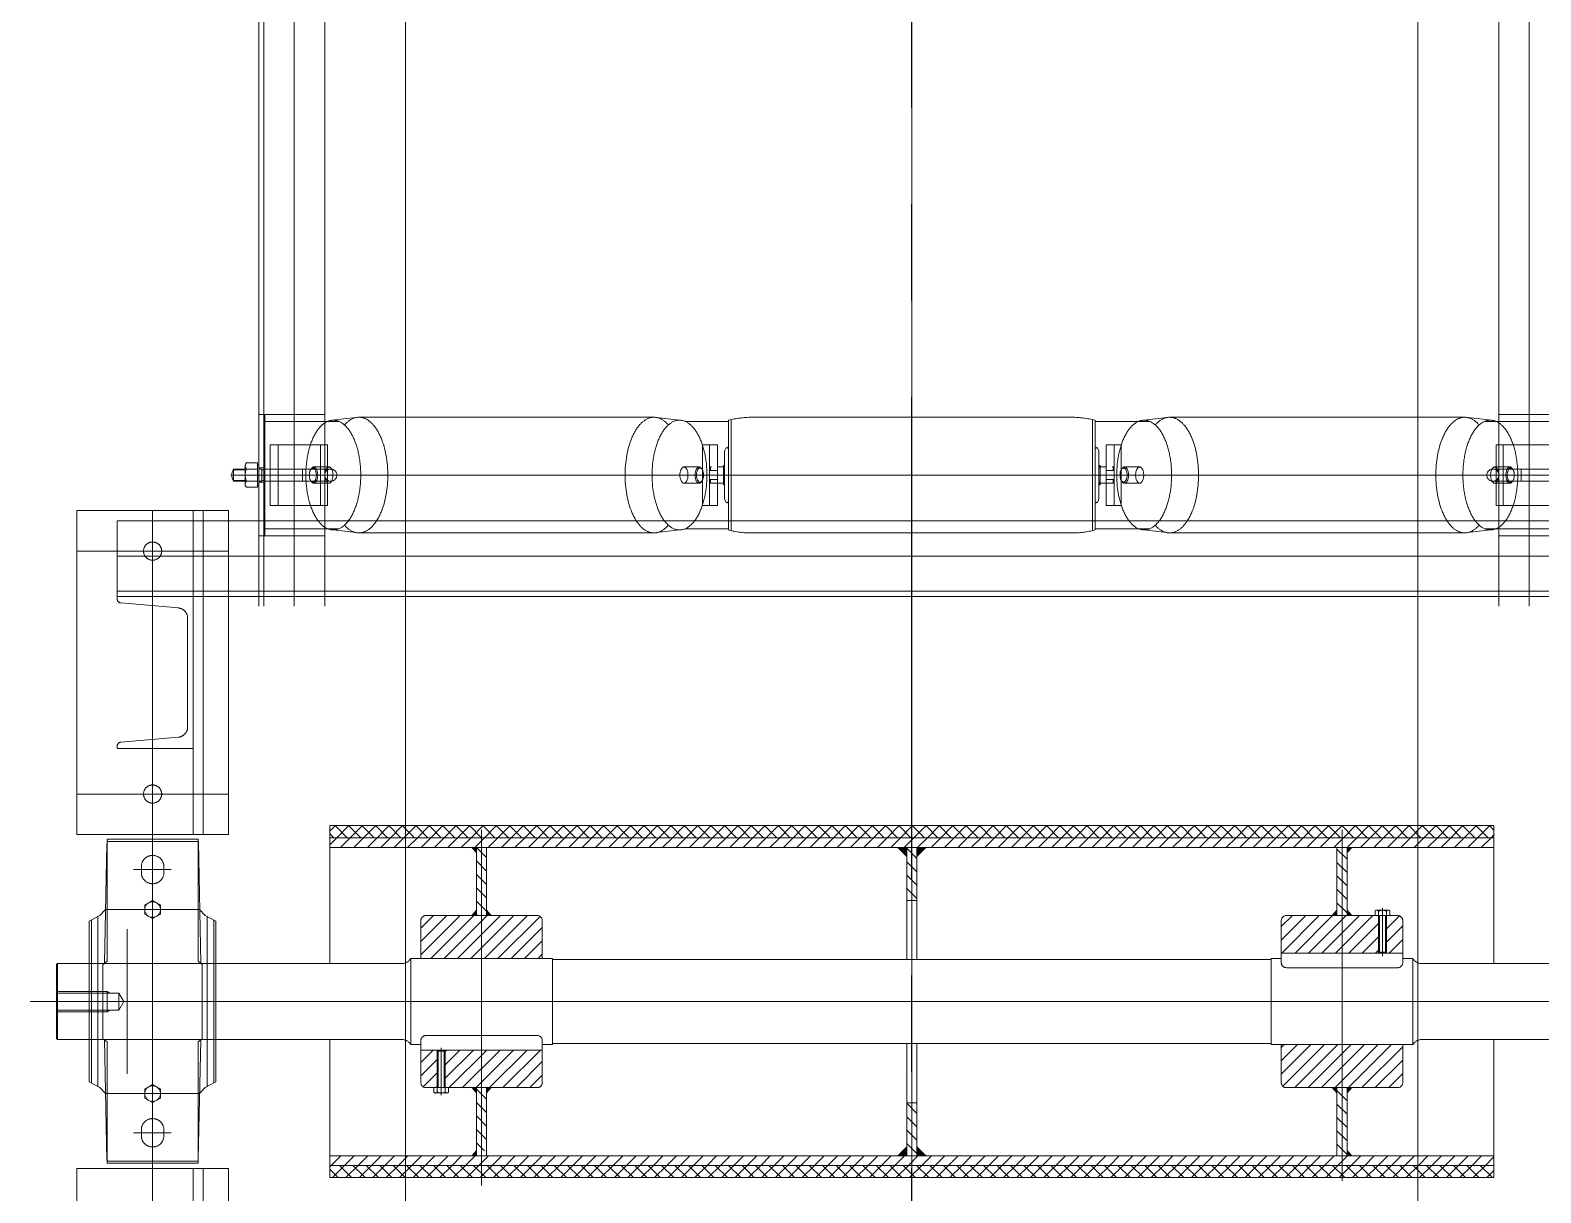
# Model space of a CAD drawing. Header units: millimetres. Extents: x -243837 to -5443, y 40 to 285140.
# Drawn here: x -108881 to -107389, y 79777 to 80926 of the extents above; entities that cross this region are included whole.
import ezdxf

# ---------------------------------------------------------------- set-up
doc = ezdxf.new("R2010")
doc.units = ezdxf.units.MM
doc.linetypes.add('CENTER', pattern=[50.8, 31.75, -6.35, 6.35, -6.35])
doc.linetypes.add('PHANTOM', pattern=[63.5, 31.75, -6.35, 6.35, -6.35, 6.35, -6.35])
for name, color, linetype, lineweight in [('CEN', 1, 'CENTER', 9), ('PHANTAM', 21, 'PHANTOM', 0), ('R-OBJECT', 2, 'Continuous', 20)]:
    doc.layers.add(name, color=color, linetype=linetype, lineweight=lineweight)
pattern_1 = [(315, (18002.375, 2771.196), (6.629126, 6.629126), [])]
pattern_2 = [(225, (21981.22, 2771.196), (6.629126, -6.629126), [])]

# ---------------------------------------------------------------- blocks, each defined once
blk = doc.blocks.new('VXCVXCVXCVCXV')
at = {"layer": 'PHANTAM', "ltscale": 200}
h = blk.add_hatch(dxfattribs=at)
h.set_pattern_fill('ANSI31', color=256, scale=4, angle=90, style=0)
h.set_pattern_definition([(225, (-99560.1554, -51181.90893), (-0.3535533906, 0.3535533906), [])])
h.paths.add_polyline_path([(-186, 1260.4), (-184.9, 1260.4), (-184.9, 1262.9), (-186, 1262.9)])
h.paths.add_polyline_path([(-186, 1277.1), (-184.9, 1277.1), (-184.9, 1279.5), (-186, 1279.5)])
h = blk.add_hatch(dxfattribs=at)
h.set_pattern_fill('ANSI31', color=256, scale=4, angle=90, style=0)
h.set_pattern_definition([(225, (-99560.1554, -51231.90893), (-0.3535533906, 0.3535533906), [])])
h.paths.add_polyline_path([(186, 1260.4), (184.9, 1260.4), (184.9, 1262.9), (186, 1262.9)])
h.paths.add_polyline_path([(186, 1277.1), (184.9, 1277.1), (184.9, 1279.5), (186, 1279.5)])
h = blk.add_hatch(dxfattribs=at)
h.set_pattern_fill('ANSI37', color=256, scale=75, angle=180)
h.set_pattern_definition([(225, (21981.22, 2771.196), (6.629126, -6.629126), []), (315, (21981.22, 2771.196), (6.629126, 6.629126), [])])
h.paths.add_polyline_path([(0, 911.8), (575, 911.8), (575, 923.8), (0, 923.8)])
h.paths.add_polyline_path([(0, 911.8), (0, 923.8), (-575, 923.8), (-575, 911.8)])
h.paths.add_polyline_path([(-425, 576.1), (0, 576.1), (0, 588.1), (-425, 588.1)])
h.paths.add_polyline_path([(-575, 576.1), (-425, 576.1), (-425, 588.1), (-575, 588.1)])
h.paths.add_polyline_path([(0, 576.1), (164.6, 576.1), (164.6, 588.1), (155.6, 588.1), (0, 588.1)])
h.paths.add_polyline_path([(164.6, 576.1), (183.8, 576.1), (425, 576.1), (425, 588.1), (164.6, 588.1)])
h.paths.add_polyline_path([(425, 576.1), (575, 576.1), (575, 588.1), (425, 588.1)])
h = blk.add_hatch(dxfattribs=at)
h.set_pattern_fill('ANSI31', color=256, scale=75, angle=180)
h.set_pattern_definition(pattern_2)
h.paths.add_polyline_path([(0, 588.1), (425, 588.1), (425, 597.6), (0, 597.6)])
h.paths.add_polyline_path([(425, 588.1), (575, 588.1), (575, 597.6), (425, 597.6)])
h.paths.add_polyline_path([(-425, 588.1), (0, 588.1), (0, 597.6), (-425, 597.6)])
h.paths.add_polyline_path([(-575, 588.1), (-425, 588.1), (-425, 597.6), (-575, 597.6)])
h.paths.add_polyline_path([(-575, 902.2), (-425, 902.2), (-425, 911.8), (-575, 911.8)])
h.paths.add_polyline_path([(-425, 902.2), (0, 902.2), (0, 911.8), (-425, 911.8)])
h.paths.add_polyline_path([(0, 902.2), (425, 902.2), (425, 911.8), (0, 911.8)])
h.paths.add_polyline_path([(425, 902.2), (575, 902.2), (575, 911.8), (425, 911.8)])
h = blk.add_hatch(dxfattribs=at)
h.set_pattern_fill('ANSI31', color=256, scale=75, angle=270)
h.set_pattern_definition(pattern_1)
h.paths.add_polyline_path([(-420, 664.9), (-425, 664.9), (-425, 602.4), (-420, 602.4)])
h.paths.add_polyline_path([(-425, 664.9), (-430, 664.9), (-430, 602.4), (-425, 602.4)])
h.paths.add_polyline_path([(-430, 834.9), (-425, 834.9), (-425, 902.2), (-430, 902.2)])
h.paths.add_polyline_path([(-425, 834.9), (-420, 834.9), (-420, 902.2), (-425, 902.2)])
for points in [[(-5, 893.3), (-13.7, 902.2), (-5, 902.2)], [(5, 893.3), (13.7, 902.2), (5, 902.2)], [(-5, 606.5), (-13.7, 597.6), (-5, 597.6)], [(5, 606.5), (13.7, 597.6), (5, 597.6)]]:
    blk.add_hatch(color=256, dxfattribs=at).paths.add_polyline_path(points)
h = blk.add_hatch(dxfattribs=at)
h.set_pattern_fill('ANSI31', color=256, scale=75, angle=270)
h.set_pattern_definition(pattern_1)
h.paths.add_polyline_path([(-5, 849.9), (0, 849.9), (0, 902.2), (-5, 902.2)])
h.paths.add_polyline_path([(0, 849.9), (5, 849.9), (5, 902.2), (0, 902.2)])
h.paths.add_polyline_path([(0, 649.9), (-5, 649.9), (-5, 597.6), (0, 597.6)])
h.paths.add_polyline_path([(5, 649.9), (0, 649.9), (0, 597.6), (5, 597.6)])
h = blk.add_hatch(dxfattribs=at)
h.set_pattern_fill('ANSI31', color=256, scale=75, angle=270)
h.set_pattern_definition(pattern_1)
h.paths.add_polyline_path([(430, 664.9), (425, 664.9), (425, 597.6), (430, 597.6)])
h.paths.add_polyline_path([(425, 664.9), (420, 664.9), (420, 597.6), (425, 597.6)])
h.paths.add_polyline_path([(425, 834.9), (430, 834.9), (430, 902.2), (425, 902.2)])
h.paths.add_polyline_path([(420, 834.9), (425, 834.9), (425, 902.2), (420, 902.2)])
h = blk.add_hatch(dxfattribs=at)
h.set_pattern_fill('ANSI31', color=256, scale=75, angle=180)
h.set_pattern_definition(pattern_2)
h.paths.add_polyline_path([(425, 664.9), (480, 664.9, 0.414214), (485, 669.9), (485, 707.4), (425, 707.4)])
h.paths.add_polyline_path([(365, 669.9, 0.414214), (370, 664.9), (425, 664.9), (425, 707.4), (365, 707.4)])
h.paths.add_polyline_path([(365, 797.8), (425, 797.8), (425, 834.9), (370, 834.9, 0.414214), (365, 829.9)])
h.paths.add_polyline_path([(425, 797.8), (462, 797.8), (461, 798.8), (461, 834.9), (425, 834.9)])
h.paths.add_polyline_path([(469, 798.8), (468, 797.8), (485, 797.8), (485, 829.9, 0.414214), (480, 834.9), (469, 834.9)])
h.paths.add_polyline_path([(-425, 792.4), (-365, 792.4), (-365, 829.9, 0.414214), (-370, 834.9), (-425, 834.9)])
h.paths.add_polyline_path([(-485, 792.4), (-425, 792.4), (-425, 834.9), (-480, 834.9, 0.414214), (-485, 829.9)])
h.paths.add_polyline_path([(-425, 664.9), (-370, 664.9, 0.414214), (-365, 669.9), (-365, 702), (-425, 702)])
h.paths.add_polyline_path([(-461, 664.9), (-425, 664.9), (-425, 702), (-462, 702), (-461, 701)])
h.paths.add_polyline_path([(-485, 669.9, 0.414214), (-480, 664.9), (-469, 664.9), (-469, 701), (-468, 702), (-485, 702)])
for p, q in [((-645, 3705.2, 263.4), (-645, 1140.6, 269.2)), ((-640, 3705.2, 96.5), (-640, 1140.6, 102.3)), ((-610, 3705.2, 263.4), (-610, 1140.6, 269.2)), ((-580, 3705.2, 263.4), (-580, 1140.6, 269.2)), ((-500, 3705.2, 278.1), (-500, -265.2, 287.5)), ((0, -263.1, 0.4), (0, 3705.2, -5.6)), ((500, 3705.2, 279.2), (500, -260.9, 288.6)), ((580, 3705.2, 98.3), (580, 1140.6, 104.1)), ((610, 3705.2, 98.3), (610, 1140.6, 104.1)), ((-645, 1210, -51.7), (-645, 1330, -51.7)), ((-580, 1330, -51.7), (-645, 1330, -51.7)), ((-639, 1210, -51.7), (-639, 1330, -51.7)), ((-580, 1323, -51.7), (-580, 1330, -51.7)), ((580, 1323, -51.7), (580, 1330, -51.7)), ((580, 1330, -51.7), (645, 1330, -51.7)), ((-565.9, 1323, -51.7), (-639, 1323, -51.7)), ((-639, 1323, -51.7), (-639, 1217, -51.7)), ((-580, 1217, -51.7), (-580, 1323, -51.7)), ((-546.2, 1327.1, -51.7), (-573, 1324.1, -51.7)), ((-546.2, 1327.1, -51.7), (-254.7, 1327.1, -51.7)), ((-254.7, 1327.1, -51.7), (-229.5, 1324.2, -51.7)), ((-181, 1323, -51.7), (-223.9, 1323, -51.7)), ((-181, 1324.2, -51.7), (-181, 1215.8, -51.7)), ((-178.6, 1324.8, -51.7), (-178.6, 1215.2, -51.7)), ((-158.2, 1327.1, -51.7), (158.1, 1327.1, -51.7)), ((178.6, 1324.8, -51.7), (178.6, 1215.2, -51.7)), ((181, 1324.2, -51.7), (181, 1215.8, -51.7)), ((235.1, 1323, -51.7), (181, 1323, -51.7)), ((254.7, 1327.1, -51.7), (229.5, 1324.2, -51.7)), ((546.2, 1327.1, -51.7), (254.7, 1327.1, -51.7)), ((546.2, 1327.1, -51.7), (573, 1324.1, -51.7)), ((565.9, 1323, -51.7), (639, 1323, -51.7)), ((580, 1217, -51.7), (580, 1323, -51.7)), ((-634, 1240, -51.7), (-634, 1300, -51.7)), ((-577.2, 1300, -51.7), (-634, 1300, -51.7)), ((-626, 1240, -51.7), (-626, 1300, -51.7)), ((-584.1, 1240, -51.7), (-584.1, 1300, -51.7)), ((-577.2, 1240, -51.7), (-577.2, 1300, -51.7)), ((-206.9, 1300, -51.7), (-206.9, 1240, -51.7)), ((-200, 1300, -51.7), (-206.9, 1300, -51.7)), ((200, 1300, -51.7), (206.9, 1300, -51.7)), ((206.9, 1300, -51.7), (206.9, 1240, -51.7)), ((577.2, 1240, -51.7), (577.2, 1300, -51.7)), ((577.2, 1300, -51.7), (634, 1300, -51.7)), ((584.1, 1240, -51.7), (584.1, 1300, -51.7)), ((-184.9, 1293.5, -51.7), (-183.4, 1297, -51.7)), ((-184.9, 1278, -51.7), (-184.9, 1293.5, -51.7)), ((-181, 1296.3, -51.7), (-183.4, 1297, -51.7)), ((-181, 1297.8, -51.7), (-183.2, 1297, -51.7)), ((-181, 1296.3, -51.7), (-183.2, 1297, -51.7)), ((181, 1297.8, -51.7), (183.1, 1297, -51.7)), ((181, 1296.3, -51.7), (183.1, 1297, -51.7)), ((181, 1296.3, -51.7), (183.4, 1297, -51.7)), ((184.9, 1293.5, -51.7), (183.4, 1297, -51.7)), ((184.9, 1278, -51.7), (184.9, 1293.5, -51.7)), ((672.7, 1270, -51.7), (-672.7, 1270, -51.7)), ((-670, 1264, -51.7), (-670, 1276, -51.7)), ((-670, 1276, -51.7), (-658.5, 1276, -51.7)), ((-670, 1275.2, -51.7), (-658.5, 1275.2, -51.7)), ((-657.3, 1282, -51.7), (-658.5, 1279.8, -51.7)), ((-658.5, 1260.2, -51.7), (-658.5, 1279.8, -51.7)), ((-657.3, 1282, -51.7), (-646.5, 1282, -51.7)), ((-657.3, 1276, -51.7), (-646.5, 1276, -51.7)), ((-631.9, 1270, -51.7), (-655.5, 1270, -51.7)), ((-646.5, 1258, -51.7), (-646.5, 1282, -51.7)), ((-646.5, 1280, -51.7), (-645, 1280, -51.7)), ((-645, 1277, -51.7), (-639, 1277, -51.7)), ((-645, 1277, -51.7), (-639, 1277, -51.7)), ((-645, 1276, -51.7), (-642, 1276, -51.7)), ((-642, 1264, -51.7), (-642, 1276, -51.7)), ((-642, 1275.2, -51.7), (-640, 1275.2, -51.7)), ((-640, 1276, -51.7), (-574, 1276, -51.7)), ((-640, 1276, -51.7), (-640, 1264, -51.7)), ((-634, 1270, -51.7), (-639, 1270, -51.7)), ((-602, 1264, -51.7), (-602, 1276, -51.7)), ((-575.8, 1278, -51.7), (-590.9, 1278, -51.7)), ((-225.1, 1278, -51.7), (-210.1, 1278, -51.7)), ((-200, 1277, -51.7), (-199, 1278, -51.7)), ((-199, 1278, -51.7), (-200, 1277, -51.7)), ((-200, 1263, -51.7), (-200, 1277, -51.7)), ((-200, 1263, -51.7), (-200, 1277, -51.7)), ((-200, 1274.5, -51.7), (-192, 1274.5, -51.7)), ((-199, 1278, -51.7), (-198, 1278, -51.7)), ((-198, 1278, -51.7), (-199, 1278, -51.7)), ((-199, 1278, -51.7), (-199, 1274.5, -51.7)), ((-199, 1274.5, -51.7), (-199, 1278, -51.7)), ((-192, 1278, -51.7), (-186, 1278, -51.7)), ((-192, 1265.5, -51.7), (-192, 1274.5, -51.7)), ((-181, 1270, -51.7), (-192, 1270, -51.7)), ((-186, 1279.5, -51.7), (-184.9, 1279.5, -51.7)), ((-186, 1260.4, -51.7), (-186, 1279.5, -51.7)), ((-186, 1262, -51.7), (-186, 1278, -51.7)), ((-186, 1277.1, -51.7), (-184.9, 1277.1, -51.7)), ((-184.9, 1260.4, -51.7), (-184.9, 1279.5, -51.7)), ((-184.9, 1262, -51.7), (-184.9, 1278, -51.7)), ((0, 1265.5, -51.7), (0, 1274.4, -51.7)), ((192, 1270, -51.7), (181, 1270, -51.7)), ((186, 1279.5, -51.7), (184.9, 1279.5, -51.7)), ((184.9, 1260.4, -51.7), (184.9, 1279.5, -51.7)), ((184.9, 1262, -51.7), (184.9, 1278, -51.7)), ((186, 1277.1, -51.7), (184.9, 1277.1, -51.7)), ((186, 1260.4, -51.7), (186, 1279.5, -51.7)), ((186, 1262, -51.7), (186, 1278, -51.7)), ((192, 1278, -51.7), (186, 1278, -51.7)), ((192, 1265.5, -51.7), (192, 1274.5, -51.7)), ((200, 1274.5, -51.7), (192, 1274.5, -51.7)), ((199, 1278, -51.7), (198, 1278, -51.7)), ((198, 1278, -51.7), (199, 1278, -51.7)), ((199, 1278, -51.7), (199, 1274.5, -51.7)), ((200, 1277, -51.7), (199, 1278, -51.7)), ((199, 1278, -51.7), (200, 1277, -51.7)), ((199, 1274.5, -51.7), (199, 1278, -51.7)), ((200, 1263, -51.7), (200, 1277, -51.7)), ((200, 1263, -51.7), (200, 1277, -51.7)), ((225.1, 1278, -51.7), (210.1, 1278, -51.7)), ((640, 1276, -51.7), (574, 1276, -51.7)), ((575.8, 1278, -51.7), (590.9, 1278, -51.7)), ((602, 1264, -51.7), (602, 1276, -51.7)), ((-670, 1264.7, -51.7), (-657.6, 1264.7, -51.7)), ((-670, 1264, -51.7), (-658.5, 1264, -51.7)), ((-657.3, 1258, -51.7), (-658.5, 1260.2, -51.7)), ((-657.3, 1264, -51.7), (-646.5, 1264, -51.7)), ((-657.3, 1258, -51.7), (-646.5, 1258, -51.7)), ((-646.5, 1260, -51.7), (-645, 1260, -51.7)), ((-645, 1264, -51.7), (-642, 1264, -51.7)), ((-645, 1263, -51.7), (-639, 1263, -51.7)), ((-645, 1263, -51.7), (-638.8, 1263, -51.7)), ((-642, 1264.7, -51.7), (-640, 1264.7, -51.7)), ((-640, 1264, -51.7), (-574, 1264, -51.7)), ((-575.8, 1262, -51.7), (-590.9, 1262, -51.7)), ((-580, 1256, -51.7), (-580, 1260, -51.7)), ((-580, 1250, -51.7), (-580, 1256, -51.7)), ((-225.1, 1262, -51.7), (-210.1, 1262, -51.7)), ((-200, 1265.5, -51.7), (-192, 1265.5, -51.7)), ((-200, 1263, -51.7), (-199, 1262, -51.7)), ((-200, 1263, -51.7), (-199, 1262, -51.7)), ((-199, 1262, -51.7), (-200, 1263, -51.7)), ((-192, 1262, -51.7), (-200, 1262, -51.7)), ((-199, 1262, -51.7), (-199, 1265.5, -51.7)), ((-199, 1262, -51.7), (-199, 1265.5, -51.7)), ((-199, 1262, -51.7), (-198, 1262, -51.7)), ((-198, 1262, -51.7), (-199, 1262, -51.7)), ((-192, 1262, -51.7), (-186, 1262, -51.7)), ((-186, 1262.9, -51.7), (-184.9, 1262.9, -51.7)), ((-186, 1260.4, -51.7), (-184.9, 1260.4, -51.7)), ((-184.9, 1246.5, -51.7), (-184.9, 1262, -51.7)), ((186, 1262.9, -51.7), (184.9, 1262.9, -51.7)), ((184.9, 1246.5, -51.7), (184.9, 1262, -51.7)), ((186, 1260.4, -51.7), (184.9, 1260.4, -51.7)), ((192, 1262, -51.7), (186, 1262, -51.7)), ((200, 1265.5, -51.7), (192, 1265.5, -51.7)), ((192, 1262, -51.7), (200, 1262, -51.7)), ((199, 1262, -51.7), (198, 1262, -51.7)), ((198, 1262, -51.7), (199, 1262, -51.7)), ((199, 1262, -51.7), (199, 1265.5, -51.7)), ((199, 1262, -51.7), (199, 1265.5, -51.7)), ((200, 1263, -51.7), (199, 1262, -51.7)), ((200, 1263, -51.7), (199, 1262, -51.7)), ((199, 1262, -51.7), (200, 1263, -51.7)), ((225.1, 1262, -51.7), (210.1, 1262, -51.7)), ((640, 1264, -51.7), (574, 1264, -51.7)), ((575.8, 1262, -51.7), (590.9, 1262, -51.7)), ((580, 1256, -51.7), (580, 1260, -51.7)), ((580, 1250, -51.7), (580, 1256, -51.7)), ((-577.2, 1240, -51.7), (-634, 1240, -51.7)), ((-200, 1240, -51.7), (-206.9, 1240, -51.7)), ((-184.9, 1246.5, -51.7), (-183.4, 1243, -51.7)), ((-181, 1243.7, -51.7), (-183.4, 1243, -51.7)), ((-181, 1243.6, -51.7), (-183.2, 1243, -51.7)), ((-181, 1242.2, -51.7), (-183.2, 1243, -51.7)), ((181, 1243.7, -51.7), (183.4, 1243, -51.7)), ((181, 1243.6, -51.7), (183.1, 1243, -51.7)), ((181, 1242.2, -51.7), (183.1, 1243, -51.7)), ((184.9, 1246.5, -51.7), (183.4, 1243, -51.7)), ((200, 1240, -51.7), (206.9, 1240, -51.7)), ((577.2, 1240, -51.7), (634, 1240, -51.7)), ((785, 1224.9, -15.5), (-785, 1224.9, -51.7)), ((-785, 1149.9, -51.7), (-785, 1224.9, -51.7)), ((-750, 915, -51.7), (-750, 1234.9, -51.7)), ((-580, 1210, -51.7), (-645, 1210, -51.7)), ((-565.9, 1217, -51.7), (-639, 1217, -51.7)), ((-580, 1210, -51.7), (-580, 1217, -51.7)), ((-546.2, 1212.8, -51.7), (-571.5, 1215.8, -51.7)), ((-546.2, 1212.8, -51.7), (-254.7, 1212.8, -51.7)), ((-254.7, 1212.8, -51.7), (-229.5, 1215.8, -51.7)), ((-181, 1217, -51.7), (-223.9, 1217, -51.7)), ((-158.2, 1212.8, -51.7), (158.1, 1212.8, -51.7)), ((235.1, 1217, -51.7), (181, 1217, -51.7)), ((254.7, 1212.8, -51.7), (229.5, 1215.8, -51.7)), ((546.2, 1212.8, -51.7), (254.7, 1212.8, -51.7)), ((546.2, 1212.8, -51.7), (571.5, 1215.8, -51.7)), ((565.9, 1217, -51.7), (639, 1217, -51.7)), ((580, 1210, -51.7), (580, 1217, -51.7)), ((580, 1210, -51.7), (645, 1210, -51.7)), ((-825, 1194.9, -103), (-675, 1194.9, -103)), ((785, 1189.9, -15.5), (-785, 1189.9, -51.7)), ((785, 1155.3, -15.5), (-785, 1155.3, -51.7)), ((785, 1149.9, -15.5), (-785, 1149.9, -51.7)), ((-825, 954.9, -103), (-675, 954.9, -103)), ((-750, 918.5, -51.7), (-750, 585, -51.7)), ((-575, 923.8, -51.7), (575, 923.8, -51.7)), ((-575, 923.8, -51.7), (-575, 787.4, -51.7)), ((-575, 911.8, -51.7), (575, 911.8, -51.7)), ((-425, 919.4, -51.7), (-425, 568.2, -51.7)), ((425, 919.4, -51.7), (425, 572.8, -51.7)), ((575, 923.8, -51.7), (575, 787.4, -51.7)), ((-797.5, 787.8, -51.7), (-795.1, 905.8, -51.7)), ((-795, 789.7, -51.7), (-795, 910.2, -51.7)), ((-705, 910.2, -51.7), (-795, 910.2, -51.7)), ((-705, 908.2, -51.7), (-795, 908.2, -51.7)), ((-705, 789.7, -51.7), (-705, 910.2, -51.7)), ((-702.4, 787.7, -51.7), (-704.8, 907.7, -51.7)), ((-575, 902.2, -51.7), (575, 902.2, -51.7)), ((-430, 897.1, -51.7), (-434.6, 902.2, -51.7)), ((-430, 834.9, -51.7), (-430, 902.2, -51.7)), ((-420, 834.9, -51.7), (-420, 902.2, -51.7)), ((-5, 893.3, -51.7), (-13.7, 902.2, -51.7)), ((-5, 791.4, -51.7), (-5, 902.2, -51.7)), ((5, 791.4, -51.7), (5, 902.2, -51.7)), ((5, 893.3, -51.7), (13.7, 902.2, -51.7)), ((420, 834.9, -51.7), (420, 902.2, -51.7)), ((430, 834.9, -51.7), (430, 902.2, -51.7)), ((430, 897.1, -51.7), (434.6, 902.2, -51.7)), ((-761, 875.3, -51.7), (-761, 885.3, -51.7)), ((-739, 875.3, -51.7), (-739, 885.3, -51.7)), ((-731.7, 880.3, -51.7), (-769, 880.3, -51.7)), ((-802, 835, -51.7), (-796.4, 840.8, -51.7)), ((-796.4, 840.8, -51.7), (-703.5, 840.8, -51.7)), ((-698, 835, -51.7), (-703.5, 840.8, -51.7)), ((-430, 840.1, -51.7), (-434.6, 834.9, -51.7)), ((-420, 840.1, -51.7), (-415.4, 834.9, -51.7)), ((5, 849.9, -51.7), (-5, 849.9, -51.7)), ((420, 840.1, -51.7), (415.4, 834.9, -51.7)), ((430, 840.1, -51.7), (434.6, 834.9, -51.7)), ((457.7, 839.2, -51.7), (457.7, 834.9, -51.7)), ((470.7, 840.3, -51.7), (459.3, 840.3, -51.7)), ((461, 839.2, -51.7), (461, 798.8, -51.7)), ((465, 842.3, -51.7), (465, 794.7, -51.7)), ((469, 839.2, -51.7), (469, 798.8, -51.7)), ((472.3, 839.2, -51.7), (472.3, 834.9, -51.7)), ((-812.5, 829.3, -51.7), (-802, 835, -51.7)), ((-812.5, 749.9, -51.7), (-812.5, 829.3, -51.7)), ((-810.5, 749.9, -51.7), (-810.5, 830.1, -51.7)), ((-804, 749.9, -51.7), (-804, 834.2, -51.7)), ((-775, 678.5, -51.7), (-775, 821.4, -51.7)), ((-687.5, 829.3, -51.7), (-698, 835, -51.7)), ((-696, 749.9, -51.7), (-696, 834.2, -51.7)), ((-689.5, 749.9, -51.7), (-689.5, 830.1, -51.7)), ((-687.5, 749.9, -51.7), (-687.5, 829.3, -51.7)), ((-485, 792.4, -51.7), (-485, 829.9, -51.7)), ((-480, 834.9, -51.7), (-370, 834.9, -51.7)), ((-365, 792.4, -51.7), (-365, 829.9, -51.7)), ((365, 797.8, -51.7), (365, 829.9, -51.7)), ((480, 834.9, -51.7), (370, 834.9, -51.7)), ((462, 834.9, -51.7), (462, 797.8, -51.7)), ((473.2, 834.9, -51.7), (463.4, 834.9, -51.7)), ((468, 834.9, -51.7), (468, 797.8, -51.7)), ((485, 797.8, -51.7), (485, 829.9, -51.7)), ((-495, 707.4, -51.7), (-495, 792.4, -51.7)), ((-495, 792.4, -51.7), (-355, 792.4, -51.7)), ((-485, 792.4, -51.7), (-365, 792.4, -51.7)), ((-355, 792.4, -51.7), (-355, 707.4, -51.7)), ((-355, 791.4, -51.7), (355, 791.4, -51.7)), ((355, 707.4, -51.7), (355, 792.4, -51.7)), ((365, 792.4, -51.7), (355, 792.4, -51.7)), ((485, 797.8, -51.7), (365, 797.8, -51.7)), ((365, 792.4, -51.7), (365, 797.8, -51.7)), ((365, 788.4, -51.7), (365, 792.4, -51.7)), ((462, 797.8, -51.7), (461, 798.8, -51.7)), ((469, 798.8, -51.7), (461, 798.8, -51.7)), ((468, 797.8, -51.7), (462, 797.8, -51.7)), ((469, 798.8, -51.7), (468, 797.8, -51.7)), ((485, 792.4, -51.7), (485, 797.8, -51.7)), ((485, 792.4, -51.7), (485, 788.4, -51.7)), ((495, 792.4, -51.7), (485, 792.4, -51.7)), ((495, 792.4, -51.7), (495, 707.4, -51.7)), ((-845, 786.4, -51.7), (-844, 787.4, -51.7)), ((-845, 713.4, -51.7), (-845, 786.4, -51.7)), ((-503.7, 787.4, -51.7), (-844, 787.4, -51.7)), ((-844, 787.4, -51.7), (-844, 712.4, -51.7)), ((-799, 786.6, -51.7), (-795, 789.7, -51.7)), ((-799, 749.9, -51.7), (-799, 786.6, -51.7)), ((-701, 786.6, -51.7), (-705, 789.7, -51.7)), ((-701, 749.9, -51.7), (-701, 786.6, -51.7)), ((480, 783.4, -51.7), (370, 783.4, -51.7)), ((844, 787.4, -51.7), (503.7, 787.4, -51.7)), ((855.6, 749.9, -51.7), (-870.9, 749.9, -51.7)), ((-843.8, 758.3, -51.7), (-845, 760.4, -51.7)), ((-844.7, 759.9, -51.7), (-795, 759.9, -51.7)), ((-843.8, 758.3, -51.7), (-783.3, 758.3, -51.7)), ((-843.8, 741.5, -51.7), (-843.8, 758.3, -51.7)), ((-673.6, 749.9, -51.7), (-826.4, 749.9, -51.7)), ((-812.5, 749.9, -51.7), (-812.5, 670.6, -51.7)), ((-810.5, 749.9, -51.7), (-810.5, 669.8, -51.7)), ((-804, 749.9, -51.7), (-804, 665.7, -51.7)), ((-799, 749.9, -51.7), (-799, 713.2, -51.7)), ((-795, 759.9, -51.7), (-795, 739.9, -51.7)), ((-795, 759.9, -51.7), (-792.1, 758.3, -51.7)), ((-783.3, 758.3, -51.7), (-783.3, 741.5, -51.7)), ((-778.5, 749.9, -51.7), (-783.3, 758.3, -51.7)), ((-778.5, 749.9, -51.7), (-783.3, 741.5, -51.7)), ((-701, 749.9, -51.7), (-701, 713.2, -51.7)), ((-696, 749.9, -51.7), (-696, 665.7, -51.7)), ((-689.5, 749.9, -51.7), (-689.5, 669.8, -51.7)), ((-687.5, 749.9, -51.7), (-687.5, 670.6, -51.7)), ((-843.8, 741.5, -51.7), (-845, 739.4, -51.7)), ((-844.7, 739.9, -51.7), (-795, 739.9, -51.7)), ((-843.8, 741.5, -51.7), (-783.3, 741.5, -51.7)), ((-795, 739.9, -51.7), (-792.1, 741.5, -51.7)), ((-480, 716.4, -51.7), (-370, 716.4, -51.7)), ((-844, 712.4, -51.7), (-845, 713.4, -51.7)), ((-503.7, 712.4, -51.7), (-844, 712.4, -51.7)), ((-799, 713.2, -51.7), (-795, 710.2, -51.7)), ((-797.5, 712.1, -51.7), (-795.2, 592.8, -51.7)), ((-795, 710.2, -51.7), (-795, 590.3, -51.7)), ((-701, 713.2, -51.7), (-705, 710.2, -51.7)), ((-705, 710.2, -51.7), (-705, 590.3, -51.7)), ((-702.5, 712, -51.7), (-704.9, 594.7, -51.7)), ((-575, 712.4, -51.7), (-575, 576.1, -51.7)), ((-495, 707.4, -51.7), (-485, 707.4, -51.7)), ((-485, 707.4, -51.7), (-485, 711.4, -51.7)), ((-485, 707.4, -51.7), (-485, 702, -51.7)), ((-485, 702, -51.7), (-485, 669.9, -51.7)), ((-485, 702, -51.7), (-365, 702, -51.7)), ((-469, 701, -51.7), (-468, 702, -51.7)), ((-468, 702, -51.7), (-462, 702, -51.7)), ((-468, 664.9, -51.7), (-468, 702, -51.7)), ((-465, 657.5, -51.7), (-465, 704.2, -51.7)), ((-462, 702, -51.7), (-461, 701, -51.7)), ((-462, 664.9, -51.7), (-462, 702, -51.7)), ((-365, 711.4, -51.7), (-365, 707.4, -51.7)), ((-365, 707.4, -51.7), (-355, 707.4, -51.7)), ((-365, 707.4, -51.7), (-365, 702, -51.7)), ((-365, 702, -51.7), (-365, 669.9, -51.7)), ((-355, 708.4, -51.7), (355, 708.4, -51.7)), ((-5, 708.4, -51.7), (-5, 597.6, -51.7)), ((5, 708.4, -51.7), (5, 597.6, -51.7)), ((495, 707.4, -51.7), (355, 707.4, -51.7)), ((365, 707.4, -51.7), (365, 669.9, -51.7)), ((485, 707.4, -51.7), (365, 707.4, -51.7)), ((485, 707.4, -51.7), (485, 669.9, -51.7)), ((844, 712.4, -51.7), (503.7, 712.4, -51.7)), ((575, 712.4, -51.7), (575, 576.1, -51.7)), ((-469, 701, -51.7), (-461, 701, -51.7)), ((-469, 660.7, -51.7), (-469, 701, -51.7)), ((-461, 660.7, -51.7), (-461, 701, -51.7)), ((-812.5, 670.6, -51.7), (-802, 664.9, -51.7)), ((-802, 664.9, -51.7), (-796.5, 659, -51.7)), ((-796.5, 659, -51.7), (-703.6, 659, -51.7)), ((-698, 664.9, -51.7), (-703.6, 659, -51.7)), ((-687.5, 670.6, -51.7), (-698, 664.9, -51.7)), ((-480, 664.9, -51.7), (-370, 664.9, -51.7)), ((-473.2, 664.9, -51.7), (-463.4, 664.9, -51.7)), ((-472.3, 660.7, -51.7), (-472.3, 664.9, -51.7)), ((-470.7, 659.6, -51.7), (-459.3, 659.6, -51.7)), ((-457.7, 660.7, -51.7), (-457.7, 664.9, -51.7)), ((-430, 659.8, -51.7), (-434.6, 664.9, -51.7)), ((-430, 664.9, -51.7), (-430, 597.6, -51.7)), ((-420, 664.9, -51.7), (-420, 597.6, -51.7)), ((-420, 659.8, -51.7), (-415.4, 664.9, -51.7)), ((480, 664.9, -51.7), (370, 664.9, -51.7)), ((420, 659.8, -51.7), (415.4, 664.9, -51.7)), ((420, 664.9, -51.7), (420, 597.6, -51.7)), ((430, 664.9, -51.7), (430, 597.6, -51.7)), ((430, 659.8, -51.7), (434.6, 664.9, -51.7)), ((5, 649.9, -51.7), (-5, 649.9, -51.7)), ((0, 649.9, -51.7), (0, 576.1, -51.7)), ((-731.7, 620.3, -51.7), (-769, 620.3, -51.7)), ((-761, 625.3, -51.7), (-761, 615.3, -51.7)), ((-739, 625.3, -51.7), (-739, 615.3, -51.7)), ((-575, 597.6, -51.7), (575, 597.6, -51.7)), ((-430, 602.7, -51.7), (-434.6, 597.6, -51.7)), ((-5, 606.5, -51.7), (-13.7, 597.6, -51.7)), ((5, 606.5, -51.7), (13.7, 597.6, -51.7)), ((430, 602.7, -51.7), (434.6, 597.6, -51.7)), ((-705, 592.3, -51.7), (-795, 592.3, -51.7)), ((-705, 590.3, -51.7), (-795, 590.3, -51.7)), ((-750, 265, -51.7), (-750, 584.9, -51.7)), ((-575, 588.1, -51.7), (575, 588.1, -51.7)), ((-575, 576.1, -51.7), (575, 576.1, -51.7))]:
    blk.add_line(p, q, dxfattribs=at)
at = {"layer": 'PHANTAM', "ltscale": 200, "elevation": -51.7}
for points in [[(-192, 1300), (-200, 1300), (-200, 1240), (-192, 1240)], [(192, 1300), (200, 1300), (200, 1240), (192, 1240)], [(-675, 1234.9), (-675, 915), (-825, 915), (-825, 1234.9)], [(-710, 915), (-710, 1234.9), (-700, 1234.9), (-700, 915)], [(-742.3, 845.2), (-750, 849.7), (-757.7, 845.2), (-757.7, 836.4), (-750, 831.9), (-742.3, 836.4)], [(-742.3, 654.6), (-750, 650.2), (-757.7, 654.6), (-757.7, 663.5), (-750, 667.9), (-742.3, 663.5)], [(-675, 584.9), (-675, 265), (-825, 265), (-825, 584.9)], [(-710, 265), (-710, 584.9), (-700, 584.9), (-700, 265)]]:
    blk.add_lwpolyline(points, close=True, dxfattribs=at)
blk.add_lwpolyline([(-785, 1147.6, 0.388879), (-781.3, 1143.7), (-724.5, 1138.7, -0.388879), (-715.4, 1128.7), (-715.4, 1021.1, -0.388879), (-724.5, 1011.1), (-781.3, 1006.2, 0.388879), (-785, 1002.2), (-785, 999.9), (-710, 999.9), (-710, 1149.9), (-785, 1149.9)], format="xyb", close=True, dxfattribs=at)
at = {"layer": 'PHANTAM', "ltscale": 200}
for centre, radius in [((-574, 1270, -51.7), 6), ((574, 1270, -51.7), 6), ((-750, 1194.9, -103), 9), ((-750, 954.9, -103), 9), ((-750, 840.8, -51.7), 7.69), ((-750, 659, -51.7), 7.69)]:
    blk.add_circle(centre, radius, dxfattribs=at)
for centre, radius, start, end in [((-158.2, 1237.1, -51.7), 90, 90, 104.7078), ((158.1, 1237.1, -51.7), 90, 75.2922, 90), ((-660.9, 1270, -51.7), 10.9, 146.6036, 213.3964), ((-654.3, 1279, -51.7), 4.24, 135, 225), ((-643.5, 1270, -51.7), 15, 156.4634, 203.5366), ((-654.3, 1261, -51.7), 4.24, 135, 225), ((-158.2, 1302.8, -51.7), 90, 255.2922, 270), ((158.1, 1302.8, -51.7), 90, 270, 284.7078), ((-750, 883.1, -51.7), 11.2, 11.4212, 168.5788), ((-750, 877.5, -51.7), 11.2, 191.4212, 348.5788), ((459.3, 838.4, -51.7), 1.83, 24.1518, 155.8482), ((465, 832.3, -51.7), 7.95, 59.802, 120.198), ((470.7, 838.4, -51.7), 1.83, 24.1518, 155.8482), ((-480, 829.9, -51.7), 5, 90, 180), ((-370, 829.9, -51.7), 5, 0, 90), ((370, 829.9, -51.7), 5, 90, 180), ((480, 829.9, -51.7), 5, 0, 90), ((-503.7, 797.4, -51.7), 10, 270, 330), ((503.7, 797.4, -51.7), 10, 210, 270), ((370, 788.4, -51.7), 5, 180, 270), ((480, 788.4, -51.7), 5, 270, 0), ((-480, 711.4, -51.7), 5, 90, 180), ((-370, 711.4, -51.7), 5, 0, 90), ((-503.7, 702.4, -51.7), 10, 30, 90), ((503.7, 702.4, -51.7), 10, 90, 150), ((-480, 669.9, -51.7), 5, 180, 270), ((-470.7, 661.4, -51.7), 1.83, 204.1518, 335.8482), ((-465, 667.5, -51.7), 7.95, 239.802, 300.198), ((-459.3, 661.4, -51.7), 1.83, 204.1518, 335.8482), ((-370, 669.9, -51.7), 5, 270, 0), ((370, 669.9, -51.7), 5, 180, 270), ((480, 669.9, -51.7), 5, 270, 0), ((-750, 623.1, -51.7), 11.2, 11.4212, 168.5788), ((-750, 617.5, -51.7), 11.2, 191.4212, 348.5788)]:
    blk.add_arc(centre, radius, start, end, dxfattribs=at)
at = {"layer": 'PHANTAM', "ltscale": 200, "extrusion": (0, 0, -1)}
for centre, major_axis, start_param, end_param in [((-546.2, 1270, -51.7), (0, 57.1), 5.761132, 9.946831), ((254.7, 1270, -51.7), (0, 57.1), 5.761132, 9.946831), ((-590.9, 1270, -51.7), (0, 8), 5.576234, 10.13173), ((210.1, 1270, -51.7), (0, 8), 5.576234, 10.13173)]:
    blk.add_ellipse(centre, major_axis=major_axis, ratio=0.5, start_param=start_param, end_param=end_param, dxfattribs=at)
at = {"layer": 'PHANTAM', "ltscale": 200}
for centre, major_axis, start_param, end_param in [((-254.7, 1270, -51.7), (0, 57.1), 5.761132, 9.946831), ((546.2, 1270, -51.7), (0, 57.1), 5.761132, 9.946831), ((-210.1, 1270, -51.7), (0, 8), 5.576234, 10.13173), ((590.9, 1270, -51.7), (0, 8), 5.576234, 10.13173)]:
    blk.add_ellipse(centre, major_axis=major_axis, ratio=0.5, start_param=start_param, end_param=end_param, dxfattribs=at)
at = {"layer": 'PHANTAM', "ltscale": 200, "extrusion": (0, 0, -1)}
for centre, major_axis in [((-571.5, 1270, -51.7), (0, 54.2)), ((229.5, 1270, -51.7), (0, 54.2)), ((-591.7, 1270, -51.7), (0, 7)), ((-575.8, 1270, -51.7), (0, 8)), ((209.2, 1270, -51.7), (0, 7)), ((225.1, 1270, -51.7), (0, 8))]:
    blk.add_ellipse(centre, major_axis=major_axis, ratio=0.5, dxfattribs=at)
at = {"layer": 'PHANTAM', "ltscale": 200}
for centre, major_axis in [((-229.5, 1270, -51.7), (0, 54.2)), ((571.5, 1270, -51.7), (0, 54.2)), ((-225.1, 1270, -51.7), (0, 8)), ((-209.2, 1270, -51.7), (0, 7)), ((575.8, 1270, -51.7), (0, 8)), ((591.7, 1270, -51.7), (0, 7))]:
    blk.add_ellipse(centre, major_axis=major_axis, ratio=0.5, dxfattribs=at)
for points in [[(-434.6, 902.2, -51.7), (-430, 902.2, -51.7), (-430, 897.1, -51.7)], [(434.6, 902.2, -51.7), (430, 902.2, -51.7), (430, 897.1, -51.7)], [(-434.6, 834.9, -51.7), (-430, 834.9, -51.7), (-430, 840.1, -51.7)], [(-415.4, 834.9, -51.7), (-420, 834.9, -51.7), (-420, 840.1, -51.7)], [(415.4, 834.9, -51.7), (420, 834.9, -51.7), (420, 840.1, -51.7)], [(434.6, 834.9, -51.7), (430, 834.9, -51.7), (430, 840.1, -51.7)], [(-434.6, 664.9, -51.7), (-430, 664.9, -51.7), (-430, 659.8, -51.7)], [(-415.4, 664.9, -51.7), (-420, 664.9, -51.7), (-420, 659.8, -51.7)], [(415.4, 664.9, -51.7), (420, 664.9, -51.7), (420, 659.8, -51.7)], [(434.6, 664.9, -51.7), (430, 664.9, -51.7), (430, 659.8, -51.7)], [(-434.6, 597.6, -51.7), (-430, 597.6, -51.7), (-430, 602.7, -51.7)], [(434.6, 597.6, -51.7), (430, 597.6, -51.7), (430, 602.7, -51.7)]]:
    blk.add_solid(points, dxfattribs=at)

msp = doc.modelspace()

# ---------------------------------------------------------------- linework, layer by layer
at = {"layer": 'CEN', "color": 1, "ltscale": 15}
msp.add_line((-108010.16, 82087.33, -26.72), (-108010.16, 75337.33, -26.72), dxfattribs=at)

# ---------------------------------------------------------------- block references
at = {"layer": 'R-OBJECT'}
msp.add_blockref('VXCVXCVXCVCXV', (-108009.94, 79216.12, 173.79), dxfattribs=at)

doc.saveas('drawing.dxf')
